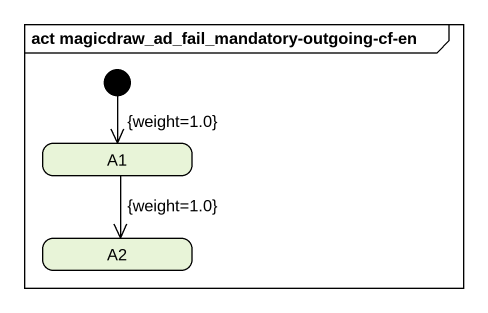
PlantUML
@startuml
mainframe act magicdraw_ad_fail_mandatory-outgoing-cf-en
hide empty description
state A1
state A2
[*] --> A1 : {weight=1.0}
A1 --> A2 : {weight=1.0}
@enduml
